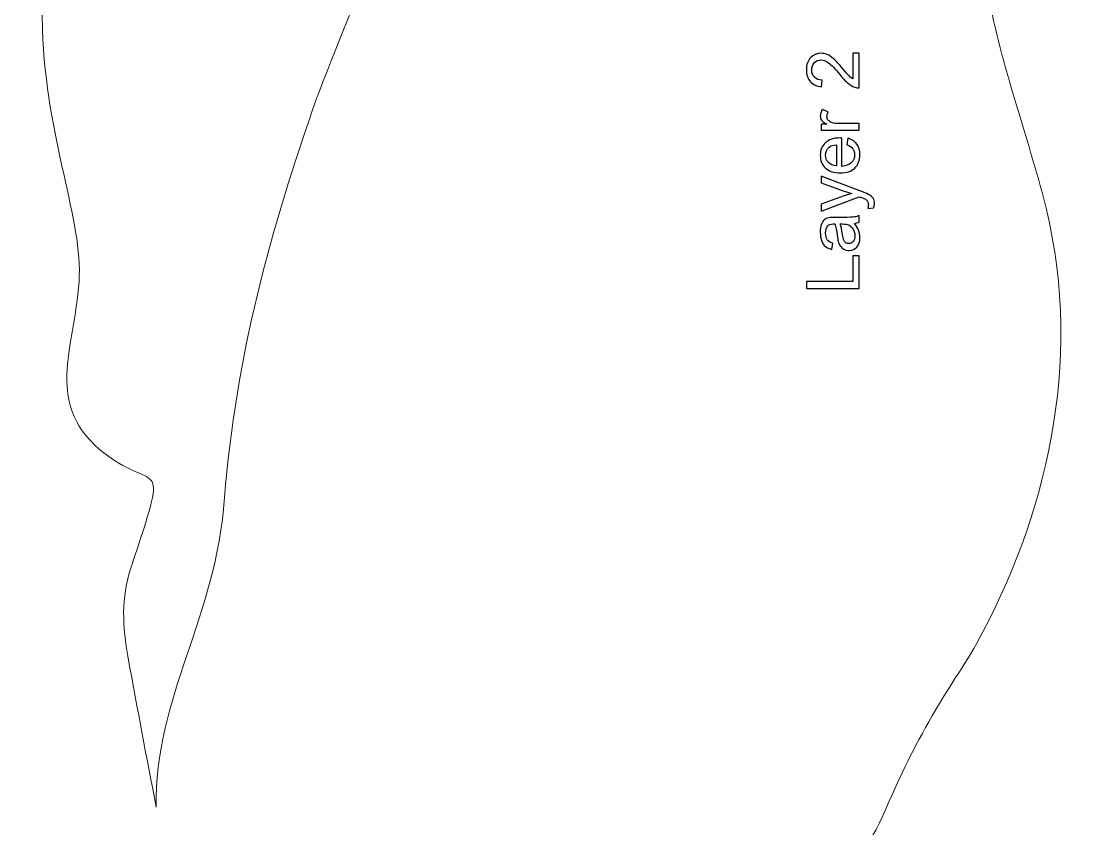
# Model space of a CAD drawing. Header units: millimetres. Extents: x -870 to 610, y 34 to 322.
# Drawn here: x -79.1 to 13, y 111.7 to 181.6 of the extents above; entities that cross this region are included whole.
import ezdxf

# ---------------------------------------------------------------- set-up
doc = ezdxf.new("R2010")
doc.units = ezdxf.units.MM
doc.header["$MEASUREMENT"] = 0
doc.layers.add('Layer 1', color=7, linetype='Continuous')

msp = doc.modelspace()

# ---------------------------------------------------------------- linework, layer by layer
at = {"layer": 'Layer 1', "lineweight": 18}
msp.add_open_spline([(-61.4583, 140.3243), (-62.143, 130.0218), (-67.5645, 122.997), (-67.3692, 113.5247), (-67.3692, 113.5247), (-68.2073, 117.8319), (-68.9892, 121.888), (-69.8006, 126.4278), (-69.8006, 126.4278), (-70.3018, 129.2324), (-70.4464, 131.5609), (-69.5501, 134.3017), (-69.5501, 134.3017), (-66.2616, 144.359), (-67.2655, 140.6717), (-71.7917, 144.1146), (-71.7917, 144.1146), (-77.2199, 148.2432), (-74.4601, 153.2347), (-74.0614, 159.0283), (-74.0614, 159.0283), (-73.6944, 164.3653), (-76.9117, 171.2789), (-77.229, 180.9115), (-77.229, 180.9115), (-77.6488, 193.6667), (-74.965, 197.454), (-73.2, 207.4215), (-73.2, 207.4215), (-73.0204, 208.4352), (-72.9897, 209.2928), (-72.8416, 210.0051), (-72.8416, 210.0051), (-72.8416, 210.0051), (-72.8416, 210.0053), (-72.8416, 210.0053), (-72.8416, 210.0053), (-72.8416, 210.0053), (-72.153, 220.0835), (-72.153, 220.0835), (-72.153, 220.0835), (-72.153, 220.0835), (-73.9793, 229.7712), (-73.9793, 229.7712), (-73.9793, 229.7712), (-73.9793, 229.7712), (-77.3443, 243.3522), (-77.3443, 243.3522), (-77.3443, 243.3522), (-77.3443, 243.3522), (-78.8558, 249.0034), (-78.8558, 249.0034), (-78.8558, 249.0034), (-78.8558, 249.0034), (-82.1654, 260.8102), (-82.1654, 260.8102), (-82.1654, 260.8102), (-82.1654, 260.8102), (-85.4457, 270.5513), (-85.4457, 270.5513), (-85.4457, 270.5513), (-85.4457, 270.5513), (-86.582, 274.0215), (-86.582, 274.0215), (-86.582, 274.0215), (-86.582, 274.0215), (-89.5018, 282.2442), (-89.5018, 282.2442), (-89.5018, 282.2442), (-89.5377, 282.2444), (-89.5733, 282.245), (-89.6085, 282.2459), (-89.6085, 282.2459), (-89.6085, 282.2459), (-90.1014, 283.9327), (-90.1014, 283.9327), (-90.1014, 283.9327), (-90.1014, 283.9327), (-93.7294, 292.6255), (-93.7294, 292.6255), (-93.7294, 292.6255), (-93.7294, 292.6255), (-96.8231, 299.4259), (-96.8231, 299.4259), (-96.8231, 299.4259), (-96.8231, 299.4259), (-102.3673, 308.6872), (-102.3673, 308.6872), (-102.3673, 308.6872), (-107.5366, 314.8667), (-102.4277, 318.1924), (-114.7419, 317.5729), (-114.7419, 317.5729), (-119.1629, 317.3505), (-123.3097, 316.8835), (-127.0643, 315.6869), (-127.0643, 315.6869), (-135.6741, 312.9428), (-139.169, 309.5699), (-143.714, 304.1025), (-143.714, 304.1025), (-147.9106, 299.0542), (-151.6037, 292.6966), (-153.9396, 285.7551), (-153.9396, 285.7551), (-155.2429, 281.8825), (-155.2458, 277.6894), (-155.5474, 273.3557), (-155.5474, 273.3557), (-155.5474, 273.3557), (-159.1261, 248.5431), (-159.1261, 248.5431), (-159.1261, 248.5431), (-159.9011, 244.1717), (-161.2298, 241.0493), (-162.127, 237.17), (-162.127, 237.17), (-163.4406, 231.4902), (-158.5768, 231.6859), (-160.8392, 225.9524), (-160.8392, 225.9524), (-162.6588, 221.3413), (-163.8048, 220.8725), (-162.3938, 214.8218), (-162.3938, 214.8218), (-160.088, 204.933), (-157.4682, 204.3198), (-161.6944, 191.1467), (-161.6944, 191.1467), (-164.5792, 182.1541), (-172.2431, 153.6577), (-170.199, 143.7667), (-170.199, 143.7667), (-169.0241, 138.0817), (-166.6332, 138.8823), (-164.3264, 135.5622), (-164.3264, 135.5622), (-160.5499, 130.1265), (-167.6326, 121.0831), (-160.3235, 112.0447), (-160.3235, 112.0447), (-157.7285, 108.8358), (-156.5433, 107.6488), (-155.2152, 102.742), (-155.2152, 102.742), (-150.9445, 86.9606), (-149.3764, 87.8537), (-136.1429, 79.4165), (-136.1429, 79.4165), (-132.4956, 77.0914), (-130.8418, 76.4356), (-126.3965, 74.716), (-126.3965, 74.716), (-122.8155, 73.3306), (-120.4173, 71.2866), (-117.5871, 69.3721), (-117.5871, 69.3721), (-111.5416, 65.283), (-111.0962, 69.2922), (-105.9227, 68.4773), (-105.9227, 68.4773), (-102.5119, 67.9403), (-99.7975, 63.5548), (-96.3893, 63.6483), (-96.3893, 63.6483), (-90.6464, 63.8064), (-92.8878, 72.2257), (-92.6495, 73.7663), (-92.6495, 73.7663), (-78.6971, 75.3249), (-79.9601, 71.2585), (-66.0643, 78.9154), (-66.0643, 78.9154), (-62.1544, 78.4079), (-59.9438, 79.412), (-55.2989, 77.9645), (-55.2989, 77.9645), (-47.2473, 75.4553), (-48.5106, 66.3716), (-41.3608, 68.4052), (-41.3608, 68.4052), (-37.558, 69.4869), (-36.1554, 79.7507), (-26.4586, 88.8055), (-26.4586, 88.8055), (-22.4184, 92.5785), (-19.5459, 97.2582), (-15.5246, 101.1581), (-15.5246, 101.1581), (-10.9385, 105.6058), (-7.1875, 106.2869), (-4.1575, 113.4286), (-4.1575, 113.4286), (-2.8532, 116.5026), (-1.7907, 118.6093), (-0.1652, 121.4457), (-0.1652, 121.4457), (1.5442, 124.4288), (2.7689, 125.9482), (4.2257, 128.7177), (4.2257, 128.7177), (10.012, 139.7196), (13.0394, 153.096), (9.3745, 166.6686), (9.3745, 166.6686), (7.6881, 172.9146), (5.5127, 178.6499), (4.4439, 185.3142), (4.4439, 185.3142), (1.3919, 204.3396), (5.6807, 232.4546), (6.4408, 252.1994), (6.4408, 252.1994), (6.7266, 259.6258), (7.44, 266.7783), (7.9696, 274.0591), (7.9696, 274.0591), (8.6266, 283.0962), (10.2006, 288.0336), (4.4628, 293.3622), (4.4628, 293.3622), (2.655, 294.9838), (-6.8065, 302.4276), (-8.5356, 303.0349), (-8.5356, 303.0349), (-9.5815, 303.4021), (-11.9697, 303.851), (-13.297, 304.22), (-13.297, 304.22), (-14.602, 300.5599), (-18.1528, 290.3489), (-18.0876, 287.0578), (-18.0876, 287.0578), (-18.035, 284.3907), (-18.3813, 280.4444), (-18.4591, 277.6022), (-18.4591, 277.6022), (-18.8544, 263.1876), (-19.2465, 258.2553), (-24.2889, 244.5826), (-24.2889, 244.5826), (-26.0731, 239.7442), (-27.6464, 236.9771), (-28.9607, 231.6226), (-28.9607, 231.6226), (-29.8251, 228.1012), (-31.5991, 223.8457), (-32.6734, 220.0285), (-32.6734, 220.0285), (-33.3292, 217.6975), (-35.9242, 213.5876), (-37.1377, 211.1454), (-37.1377, 211.1454), (-39.1171, 207.162), (-43.8097, 200.4853), (-44.8028, 196.981), (-44.8028, 196.981), (-44.7391, 196.9085), (-52.9458, 176.4169), (-53.4554, 174.9798), (-53.4554, 174.9798), (-57.4859, 163.6133), (-60.5171, 152.3919), (-61.4583, 140.3243)], degree=3, knots=[0, 0, 0, 0, 0.0149254, 0.0149254, 0.0149254, 0.0149254, 0.0298507, 0.0298507, 0.0298507, 0.0298507, 0.0447761, 0.0447761, 0.0447761, 0.0447761, 0.0597015, 0.0597015, 0.0597015, 0.0597015, 0.0746269, 0.0746269, 0.0746269, 0.0746269, 0.0895522, 0.0895522, 0.0895522, 0.0895522, 0.1044776, 0.1044776, 0.1044776, 0.1044776, 0.119403, 0.119403, 0.119403, 0.119403, 0.1343284, 0.1343284, 0.1343284, 0.1343284, 0.1492537, 0.1492537, 0.1492537, 0.1492537, 0.1641791, 0.1641791, 0.1641791, 0.1641791, 0.1791045, 0.1791045, 0.1791045, 0.1791045, 0.1940299, 0.1940299, 0.1940299, 0.1940299, 0.2089552, 0.2089552, 0.2089552, 0.2089552, 0.2238806, 0.2238806, 0.2238806, 0.2238806, 0.238806, 0.238806, 0.238806, 0.238806, 0.2537313, 0.2537313, 0.2537313, 0.2537313, 0.2686567, 0.2686567, 0.2686567, 0.2686567, 0.2835821, 0.2835821, 0.2835821, 0.2835821, 0.2985075, 0.2985075, 0.2985075, 0.2985075, 0.3134328, 0.3134328, 0.3134328, 0.3134328, 0.3283582, 0.3283582, 0.3283582, 0.3283582, 0.3432836, 0.3432836, 0.3432836, 0.3432836, 0.358209, 0.358209, 0.358209, 0.358209, 0.3731343, 0.3731343, 0.3731343, 0.3731343, 0.3880597, 0.3880597, 0.3880597, 0.3880597, 0.4029851, 0.4029851, 0.4029851, 0.4029851, 0.4179104, 0.4179104, 0.4179104, 0.4179104, 0.4328358, 0.4328358, 0.4328358, 0.4328358, 0.4477612, 0.4477612, 0.4477612, 0.4477612, 0.4626866, 0.4626866, 0.4626866, 0.4626866, 0.4776119, 0.4776119, 0.4776119, 0.4776119, 0.4925373, 0.4925373, 0.4925373, 0.4925373, 0.5074627, 0.5074627, 0.5074627, 0.5074627, 0.5223881, 0.5223881, 0.5223881, 0.5223881, 0.5373134, 0.5373134, 0.5373134, 0.5373134, 0.5522388, 0.5522388, 0.5522388, 0.5522388, 0.5671642, 0.5671642, 0.5671642, 0.5671642, 0.5820896, 0.5820896, 0.5820896, 0.5820896, 0.5970149, 0.5970149, 0.5970149, 0.5970149, 0.6119403, 0.6119403, 0.6119403, 0.6119403, 0.6268657, 0.6268657, 0.6268657, 0.6268657, 0.641791, 0.641791, 0.641791, 0.641791, 0.6567164, 0.6567164, 0.6567164, 0.6567164, 0.6716418, 0.6716418, 0.6716418, 0.6716418, 0.6865672, 0.6865672, 0.6865672, 0.6865672, 0.7014925, 0.7014925, 0.7014925, 0.7014925, 0.7164179, 0.7164179, 0.7164179, 0.7164179, 0.7313433, 0.7313433, 0.7313433, 0.7313433, 0.7462687, 0.7462687, 0.7462687, 0.7462687, 0.761194, 0.761194, 0.761194, 0.761194, 0.7761194, 0.7761194, 0.7761194, 0.7761194, 0.7910448, 0.7910448, 0.7910448, 0.7910448, 0.8059701, 0.8059701, 0.8059701, 0.8059701, 0.8208955, 0.8208955, 0.8208955, 0.8208955, 0.8358209, 0.8358209, 0.8358209, 0.8358209, 0.8507463, 0.8507463, 0.8507463, 0.8507463, 0.8656716, 0.8656716, 0.8656716, 0.8656716, 0.880597, 0.880597, 0.880597, 0.880597, 0.8955224, 0.8955224, 0.8955224, 0.8955224, 0.9104478, 0.9104478, 0.9104478, 0.9104478, 0.9253731, 0.9253731, 0.9253731, 0.9253731, 0.9402985, 0.9402985, 0.9402985, 0.9402985, 0.9552239, 0.9552239, 0.9552239, 0.9552239, 0.9701493, 0.9701493, 0.9701493, 0.9701493, 1, 1, 1, 1], dxfattribs=at)
at = {"layer": 'Layer 1'}
for points, knots in [([(-7.0342, 178.8181), (-7.0342, 178.8181), (-6.5008, 178.8181), (-6.5008, 178.8181), (-6.5008, 178.8181), (-6.5008, 178.8181), (-6.5008, 175.8082), (-6.5008, 175.8082), (-6.5008, 175.8082), (-6.6352, 175.8039), (-6.7643, 175.8261), (-6.8892, 175.8738), (-6.8892, 175.8738), (-7.0935, 175.951), (-7.2956, 176.0749), (-7.4935, 176.2452), (-7.4935, 176.2452), (-7.6914, 176.4156), (-7.92, 176.6591), (-8.1793, 176.9755), (-8.1793, 176.9755), (-8.5847, 177.4676), (-8.9053, 177.8021), (-9.1424, 177.9767), (-9.1424, 177.9767), (-9.3795, 178.1524), (-9.6038, 178.2402), (-9.8155, 178.2402), (-9.8155, 178.2402), (-10.0367, 178.2402), (-10.223, 178.1608), (-10.3754, 178.0021), (-10.3754, 178.0021), (-10.5267, 177.8433), (-10.6029, 177.6359), (-10.6029, 177.3808), (-10.6029, 177.3808), (-10.6029, 177.111), (-10.5225, 176.8951), (-10.3616, 176.7331), (-10.3616, 176.7331), (-10.2018, 176.5712), (-9.9785, 176.4897), (-9.6949, 176.4876), (-9.6949, 176.4876), (-9.6949, 176.4876), (-9.752, 175.9161), (-9.752, 175.9161), (-9.752, 175.9161), (-10.1796, 175.9553), (-10.5055, 176.1034), (-10.7299, 176.3595), (-10.7299, 176.3595), (-10.9543, 176.6167), (-11.0665, 176.9607), (-11.0665, 177.3935), (-11.0665, 177.3935), (-11.0665, 177.8296), (-10.9458, 178.1756), (-10.7034, 178.4296), (-10.7034, 178.4296), (-10.4611, 178.6847), (-10.1605, 178.8117), (-9.8028, 178.8117), (-9.8028, 178.8117), (-9.6208, 178.8117), (-9.4419, 178.7747), (-9.2662, 178.6995), (-9.2662, 178.6995), (-9.0895, 178.6254), (-8.9043, 178.5016), (-8.7095, 178.3291), (-8.7095, 178.3291), (-8.5159, 178.1555), (-8.2481, 177.8687), (-7.9094, 177.4687), (-7.9094, 177.4687), (-7.6279, 177.1332), (-7.4374, 176.9173), (-7.3369, 176.822), (-7.3369, 176.822), (-7.2363, 176.7268), (-7.1358, 176.6485), (-7.0342, 176.586), (-7.0342, 176.586), (-7.0342, 176.586), (-7.0342, 178.8181), (-7.0342, 178.8181)], [0, 0, 0, 0, 0.0434783, 0.0434783, 0.0434783, 0.0434783, 0.0869565, 0.0869565, 0.0869565, 0.0869565, 0.1304348, 0.1304348, 0.1304348, 0.1304348, 0.173913, 0.173913, 0.173913, 0.173913, 0.2173913, 0.2173913, 0.2173913, 0.2173913, 0.2608696, 0.2608696, 0.2608696, 0.2608696, 0.3043478, 0.3043478, 0.3043478, 0.3043478, 0.3478261, 0.3478261, 0.3478261, 0.3478261, 0.3913043, 0.3913043, 0.3913043, 0.3913043, 0.4347826, 0.4347826, 0.4347826, 0.4347826, 0.4782609, 0.4782609, 0.4782609, 0.4782609, 0.5217391, 0.5217391, 0.5217391, 0.5217391, 0.5652174, 0.5652174, 0.5652174, 0.5652174, 0.6086957, 0.6086957, 0.6086957, 0.6086957, 0.6521739, 0.6521739, 0.6521739, 0.6521739, 0.6956522, 0.6956522, 0.6956522, 0.6956522, 0.7391304, 0.7391304, 0.7391304, 0.7391304, 0.7826087, 0.7826087, 0.7826087, 0.7826087, 0.826087, 0.826087, 0.826087, 0.826087, 0.8695652, 0.8695652, 0.8695652, 0.8695652, 0.9130435, 0.9130435, 0.9130435, 0.9130435, 1, 1, 1, 1]), ([(-6.5008, 172.158), (-6.5008, 172.158), (-9.7965, 172.158), (-9.7965, 172.158), (-9.7965, 172.158), (-9.7965, 172.158), (-9.7965, 172.6596), (-9.7965, 172.6596), (-9.7965, 172.6596), (-9.7965, 172.6596), (-9.2916, 172.6596), (-9.2916, 172.6596), (-9.2916, 172.6596), (-9.5255, 172.7877), (-9.68, 172.9062), (-9.7541, 173.0152), (-9.7541, 173.0152), (-9.8293, 173.1242), (-9.8663, 173.2438), (-9.8663, 173.374), (-9.8663, 173.374), (-9.8663, 173.5624), (-9.807, 173.7539), (-9.6896, 173.9487), (-9.6896, 173.9487), (-9.6896, 173.9487), (-9.1742, 173.7497), (-9.1742, 173.7497), (-9.1742, 173.7497), (-9.2504, 173.6142), (-9.2885, 173.4788), (-9.2885, 173.3433), (-9.2885, 173.3433), (-9.2885, 173.2216), (-9.2514, 173.1126), (-9.1784, 173.0163), (-9.1784, 173.0163), (-9.1054, 172.92), (-9.0038, 172.8512), (-8.8736, 172.8099), (-8.8736, 172.8099), (-8.6757, 172.7474), (-8.4587, 172.7168), (-8.2227, 172.7168), (-8.2227, 172.7168), (-8.2227, 172.7168), (-6.5008, 172.7168), (-6.5008, 172.7168), (-6.5008, 172.7168), (-6.5008, 172.7168), (-6.5008, 172.158), (-6.5008, 172.158)], [0, 0, 0, 0, 0.0714286, 0.0714286, 0.0714286, 0.0714286, 0.1428571, 0.1428571, 0.1428571, 0.1428571, 0.2142857, 0.2142857, 0.2142857, 0.2142857, 0.2857143, 0.2857143, 0.2857143, 0.2857143, 0.3571429, 0.3571429, 0.3571429, 0.3571429, 0.4285714, 0.4285714, 0.4285714, 0.4285714, 0.5, 0.5, 0.5, 0.5, 0.5714286, 0.5714286, 0.5714286, 0.5714286, 0.6428571, 0.6428571, 0.6428571, 0.6428571, 0.7142857, 0.7142857, 0.7142857, 0.7142857, 0.7857143, 0.7857143, 0.7857143, 0.7857143, 0.8571429, 0.8571429, 0.8571429, 0.8571429, 1, 1, 1, 1]), ([(-7.5676, 170.8805), (-7.5676, 170.8805), (-7.4914, 171.4584), (-7.4914, 171.4584), (-7.4914, 171.4584), (-7.1559, 171.3684), (-6.8945, 171.2001), (-6.7093, 170.9546), (-6.7093, 170.9546), (-6.5241, 170.7091), (-6.4309, 170.3958), (-6.4309, 170.0137), (-6.4309, 170.0137), (-6.4309, 169.5332), (-6.5791, 169.1522), (-6.8755, 168.8707), (-6.8755, 168.8707), (-7.1707, 168.5892), (-7.5867, 168.4485), (-8.1211, 168.4485), (-8.1211, 168.4485), (-8.6736, 168.4485), (-9.1032, 168.5903), (-9.408, 168.875), (-9.408, 168.875), (-9.7139, 169.1597), (-9.8663, 169.529), (-9.8663, 169.983), (-9.8663, 169.983), (-9.8663, 170.4222), (-9.7171, 170.781), (-9.4176, 171.0594), (-9.4176, 171.0594), (-9.1181, 171.3377), (-8.6968, 171.4774), (-8.1539, 171.4774), (-8.1539, 171.4774), (-8.1211, 171.4774), (-8.0714, 171.4763), (-8.0058, 171.4742), (-8.0058, 171.4742), (-8.0058, 171.4742), (-8.0058, 169.02), (-8.0058, 169.02), (-8.0058, 169.02), (-7.6449, 169.0411), (-7.3676, 169.1427), (-7.176, 169.3269), (-7.176, 169.3269), (-6.9845, 169.51), (-6.8882, 169.7396), (-6.8882, 170.0137), (-6.8882, 170.0137), (-6.8882, 170.218), (-6.9421, 170.3926), (-7.0501, 170.5365), (-7.0501, 170.5365), (-7.158, 170.6815), (-7.3305, 170.7958), (-7.5676, 170.8805)], [0, 0, 0, 0, 0.0625, 0.0625, 0.0625, 0.0625, 0.125, 0.125, 0.125, 0.125, 0.1875, 0.1875, 0.1875, 0.1875, 0.25, 0.25, 0.25, 0.25, 0.3125, 0.3125, 0.3125, 0.3125, 0.375, 0.375, 0.375, 0.375, 0.4375, 0.4375, 0.4375, 0.4375, 0.5, 0.5, 0.5, 0.5, 0.5625, 0.5625, 0.5625, 0.5625, 0.625, 0.625, 0.625, 0.625, 0.6875, 0.6875, 0.6875, 0.6875, 0.75, 0.75, 0.75, 0.75, 0.8125, 0.8125, 0.8125, 0.8125, 0.875, 0.875, 0.875, 0.875, 1, 1, 1, 1]), ([(-8.463, 169.0517), (-8.463, 169.0517), (-8.463, 170.8869), (-8.463, 170.8869), (-8.463, 170.8869), (-8.7402, 170.8625), (-8.9477, 170.7916), (-9.0863, 170.6762), (-9.0863, 170.6762), (-9.3012, 170.4995), (-9.4091, 170.2688), (-9.4091, 169.9862), (-9.4091, 169.9862), (-9.4091, 169.7301), (-9.3234, 169.5153), (-9.1519, 169.3406), (-9.1519, 169.3406), (-8.9805, 169.1671), (-8.7508, 169.0708), (-8.463, 169.0517)], [0, 0, 0, 0, 0.1666667, 0.1666667, 0.1666667, 0.1666667, 0.3333333, 0.3333333, 0.3333333, 0.3333333, 0.5, 0.5, 0.5, 0.5, 0.6666667, 0.6666667, 0.6666667, 0.6666667, 1, 1, 1, 1]), ([(-5.234, 165.4322), (-5.234, 165.4322), (-5.7504, 165.3687), (-5.7504, 165.3687), (-5.7504, 165.3687), (-5.7176, 165.4915), (-5.7007, 165.5973), (-5.7007, 165.6883), (-5.7007, 165.6883), (-5.7007, 165.8132), (-5.7219, 165.9127), (-5.7631, 165.9868), (-5.7631, 165.9868), (-5.8044, 166.0619), (-5.8626, 166.1233), (-5.9367, 166.1709), (-5.9367, 166.1709), (-5.9928, 166.2058), (-6.1314, 166.263), (-6.3537, 166.3413), (-6.3537, 166.3413), (-6.3844, 166.3519), (-6.4299, 166.3678), (-6.4902, 166.3911), (-6.4902, 166.3911), (-6.4902, 166.3911), (-9.7965, 165.1401), (-9.7965, 165.1401), (-9.7965, 165.1401), (-9.7965, 165.1401), (-9.7965, 165.737), (-9.7965, 165.737), (-9.7965, 165.737), (-9.7965, 165.737), (-7.8936, 166.4249), (-7.8936, 166.4249), (-7.8936, 166.4249), (-7.6523, 166.5149), (-7.3993, 166.5943), (-7.1326, 166.6652), (-7.1326, 166.6652), (-7.3835, 166.7297), (-7.6311, 166.8059), (-7.8745, 166.8948), (-7.8745, 166.8948), (-7.8745, 166.8948), (-9.7965, 167.5976), (-9.7965, 167.5976), (-9.7965, 167.5976), (-9.7965, 167.5976), (-9.7965, 168.1553), (-9.7965, 168.1553), (-9.7965, 168.1553), (-9.7965, 168.1553), (-6.4436, 166.9096), (-6.4436, 166.9096), (-6.4436, 166.9096), (-6.0828, 166.7752), (-5.8351, 166.6705), (-5.6986, 166.5953), (-5.6986, 166.5953), (-5.5155, 166.4958), (-5.3811, 166.3815), (-5.2954, 166.2535), (-5.2954, 166.2535), (-5.2096, 166.1244), (-5.1673, 165.9709), (-5.1673, 165.7931), (-5.1673, 165.7931), (-5.1673, 165.6851), (-5.1895, 165.5645), (-5.234, 165.4322)], [0, 0, 0, 0, 0.0526316, 0.0526316, 0.0526316, 0.0526316, 0.1052632, 0.1052632, 0.1052632, 0.1052632, 0.1578947, 0.1578947, 0.1578947, 0.1578947, 0.2105263, 0.2105263, 0.2105263, 0.2105263, 0.2631579, 0.2631579, 0.2631579, 0.2631579, 0.3157895, 0.3157895, 0.3157895, 0.3157895, 0.3684211, 0.3684211, 0.3684211, 0.3684211, 0.4210526, 0.4210526, 0.4210526, 0.4210526, 0.4736842, 0.4736842, 0.4736842, 0.4736842, 0.5263158, 0.5263158, 0.5263158, 0.5263158, 0.5789474, 0.5789474, 0.5789474, 0.5789474, 0.6315789, 0.6315789, 0.6315789, 0.6315789, 0.6842105, 0.6842105, 0.6842105, 0.6842105, 0.7368421, 0.7368421, 0.7368421, 0.7368421, 0.7894737, 0.7894737, 0.7894737, 0.7894737, 0.8421053, 0.8421053, 0.8421053, 0.8421053, 0.8947368, 0.8947368, 0.8947368, 0.8947368, 1, 1, 1, 1]), ([(-6.9136, 164.0786), (-6.7368, 163.8711), (-6.613, 163.6711), (-6.54, 163.4795), (-6.54, 163.4795), (-6.4669, 163.288), (-6.4309, 163.0827), (-6.4309, 162.8625), (-6.4309, 162.8625), (-6.4309, 162.5006), (-6.5188, 162.2222), (-6.6955, 162.0275), (-6.6955, 162.0275), (-6.8712, 161.8328), (-7.0966, 161.7354), (-7.3708, 161.7354), (-7.3708, 161.7354), (-7.5316, 161.7354), (-7.6787, 161.7724), (-7.8121, 161.8455), (-7.8121, 161.8455), (-7.9454, 161.9196), (-8.0513, 162.0159), (-8.1317, 162.1344), (-8.1317, 162.1344), (-8.2121, 162.254), (-8.2735, 162.3873), (-8.3148, 162.5366), (-8.3148, 162.5366), (-8.3434, 162.6466), (-8.3709, 162.8128), (-8.3984, 163.034), (-8.3984, 163.034), (-8.4513, 163.4848), (-8.5159, 163.8182), (-8.59, 164.0309), (-8.59, 164.0309), (-8.6662, 164.033), (-8.7148, 164.0341), (-8.7349, 164.0341), (-8.7349, 164.0341), (-8.9614, 164.0341), (-9.1212, 163.9812), (-9.2144, 163.8754), (-9.2144, 163.8754), (-9.3403, 163.7325), (-9.4028, 163.5198), (-9.4028, 163.2382), (-9.4028, 163.2382), (-9.4028, 162.9747), (-9.3562, 162.78), (-9.2641, 162.6551), (-9.2641, 162.6551), (-9.172, 162.5292), (-9.008, 162.4371), (-8.7741, 162.3768), (-8.7741, 162.3768), (-8.7741, 162.3768), (-8.8503, 161.8307), (-8.8503, 161.8307), (-8.8503, 161.8307), (-9.0842, 161.8804), (-9.2736, 161.9619), (-9.4176, 162.0762), (-9.4176, 162.0762), (-9.5615, 162.1905), (-9.6716, 162.3556), (-9.7499, 162.5715), (-9.7499, 162.5715), (-9.8271, 162.7863), (-9.8663, 163.0372), (-9.8663, 163.3208), (-9.8663, 163.3208), (-9.8663, 163.6023), (-9.8335, 163.832), (-9.7668, 164.0087), (-9.7668, 164.0087), (-9.7001, 164.1844), (-9.6176, 164.3146), (-9.5171, 164.3971), (-9.5171, 164.3971), (-9.4165, 164.4797), (-9.2895, 164.5379), (-9.1361, 164.5717), (-9.1361, 164.5717), (-9.0408, 164.5897), (-8.8694, 164.5993), (-8.6228, 164.5993), (-8.6228, 164.5993), (-8.6228, 164.5993), (-7.8819, 164.5993), (-7.8819, 164.5993), (-7.8819, 164.5993), (-7.3644, 164.5993), (-7.0374, 164.6109), (-6.8987, 164.6342), (-6.8987, 164.6342), (-6.7601, 164.6564), (-6.6278, 164.703), (-6.5008, 164.7707), (-6.5008, 164.7707), (-6.5008, 164.7707), (-6.5008, 164.1865), (-6.5008, 164.1865), (-6.5008, 164.1865), (-6.6183, 164.1304), (-6.7559, 164.0944), (-6.9136, 164.0786)], [0, 0, 0, 0, 0.0357143, 0.0357143, 0.0357143, 0.0357143, 0.0714286, 0.0714286, 0.0714286, 0.0714286, 0.1071429, 0.1071429, 0.1071429, 0.1071429, 0.1428571, 0.1428571, 0.1428571, 0.1428571, 0.1785714, 0.1785714, 0.1785714, 0.1785714, 0.2142857, 0.2142857, 0.2142857, 0.2142857, 0.25, 0.25, 0.25, 0.25, 0.2857143, 0.2857143, 0.2857143, 0.2857143, 0.3214286, 0.3214286, 0.3214286, 0.3214286, 0.3571429, 0.3571429, 0.3571429, 0.3571429, 0.3928571, 0.3928571, 0.3928571, 0.3928571, 0.4285714, 0.4285714, 0.4285714, 0.4285714, 0.4642857, 0.4642857, 0.4642857, 0.4642857, 0.5, 0.5, 0.5, 0.5, 0.5357143, 0.5357143, 0.5357143, 0.5357143, 0.5714286, 0.5714286, 0.5714286, 0.5714286, 0.6071429, 0.6071429, 0.6071429, 0.6071429, 0.6428571, 0.6428571, 0.6428571, 0.6428571, 0.6785714, 0.6785714, 0.6785714, 0.6785714, 0.7142857, 0.7142857, 0.7142857, 0.7142857, 0.75, 0.75, 0.75, 0.75, 0.7857143, 0.7857143, 0.7857143, 0.7857143, 0.8214286, 0.8214286, 0.8214286, 0.8214286, 0.8571429, 0.8571429, 0.8571429, 0.8571429, 0.8928571, 0.8928571, 0.8928571, 0.8928571, 0.9285714, 0.9285714, 0.9285714, 0.9285714, 1, 1, 1, 1]), ([(-8.1518, 164.0341), (-8.0693, 163.8309), (-7.9994, 163.5261), (-7.9423, 163.1197), (-7.9423, 163.1197), (-7.9094, 162.889), (-7.8724, 162.726), (-7.8311, 162.6308), (-7.8311, 162.6308), (-7.7899, 162.5355), (-7.7295, 162.4625), (-7.6512, 162.4106), (-7.6512, 162.4106), (-7.5718, 162.3588), (-7.484, 162.3323), (-7.3866, 162.3323), (-7.3866, 162.3323), (-7.2395, 162.3323), (-7.1157, 162.3884), (-7.0173, 162.5016), (-7.0173, 162.5016), (-6.9188, 162.6149), (-6.8691, 162.78), (-6.8691, 162.9969), (-6.8691, 162.9969), (-6.8691, 163.2118), (-6.9157, 163.4033), (-7.0099, 163.5716), (-7.0099, 163.5716), (-7.103, 163.7388), (-7.2311, 163.8627), (-7.393, 163.941), (-7.393, 163.941), (-7.5189, 164.0013), (-7.7041, 164.0309), (-7.9486, 164.0309), (-7.9486, 164.0309), (-7.9486, 164.0309), (-8.1518, 164.0341), (-8.1518, 164.0341)], [0, 0, 0, 0, 0.0909091, 0.0909091, 0.0909091, 0.0909091, 0.1818182, 0.1818182, 0.1818182, 0.1818182, 0.2727273, 0.2727273, 0.2727273, 0.2727273, 0.3636364, 0.3636364, 0.3636364, 0.3636364, 0.4545455, 0.4545455, 0.4545455, 0.4545455, 0.5454545, 0.5454545, 0.5454545, 0.5454545, 0.6363636, 0.6363636, 0.6363636, 0.6363636, 0.7272727, 0.7272727, 0.7272727, 0.7272727, 0.8181818, 0.8181818, 0.8181818, 0.8181818, 1, 1, 1, 1]), ([(-6.5008, 158.4387), (-6.5008, 158.4387), (-11.0474, 158.4387), (-11.0474, 158.4387), (-11.0474, 158.4387), (-11.0474, 158.4387), (-11.0474, 159.0419), (-11.0474, 159.0419), (-11.0474, 159.0419), (-11.0474, 159.0419), (-7.0342, 159.0419), (-7.0342, 159.0419), (-7.0342, 159.0419), (-7.0342, 159.0419), (-7.0342, 161.2771), (-7.0342, 161.2771), (-7.0342, 161.2771), (-7.0342, 161.2771), (-6.5008, 161.2771), (-6.5008, 161.2771), (-6.5008, 161.2771), (-6.5008, 161.2771), (-6.5008, 158.4387), (-6.5008, 158.4387)], [0, 0, 0, 0, 0.1428571, 0.1428571, 0.1428571, 0.1428571, 0.2857143, 0.2857143, 0.2857143, 0.2857143, 0.4285714, 0.4285714, 0.4285714, 0.4285714, 0.5714286, 0.5714286, 0.5714286, 0.5714286, 0.7142857, 0.7142857, 0.7142857, 0.7142857, 1, 1, 1, 1])]:
    msp.add_open_spline(points, degree=3, knots=knots, dxfattribs=at)

doc.saveas('drawing.dxf')
